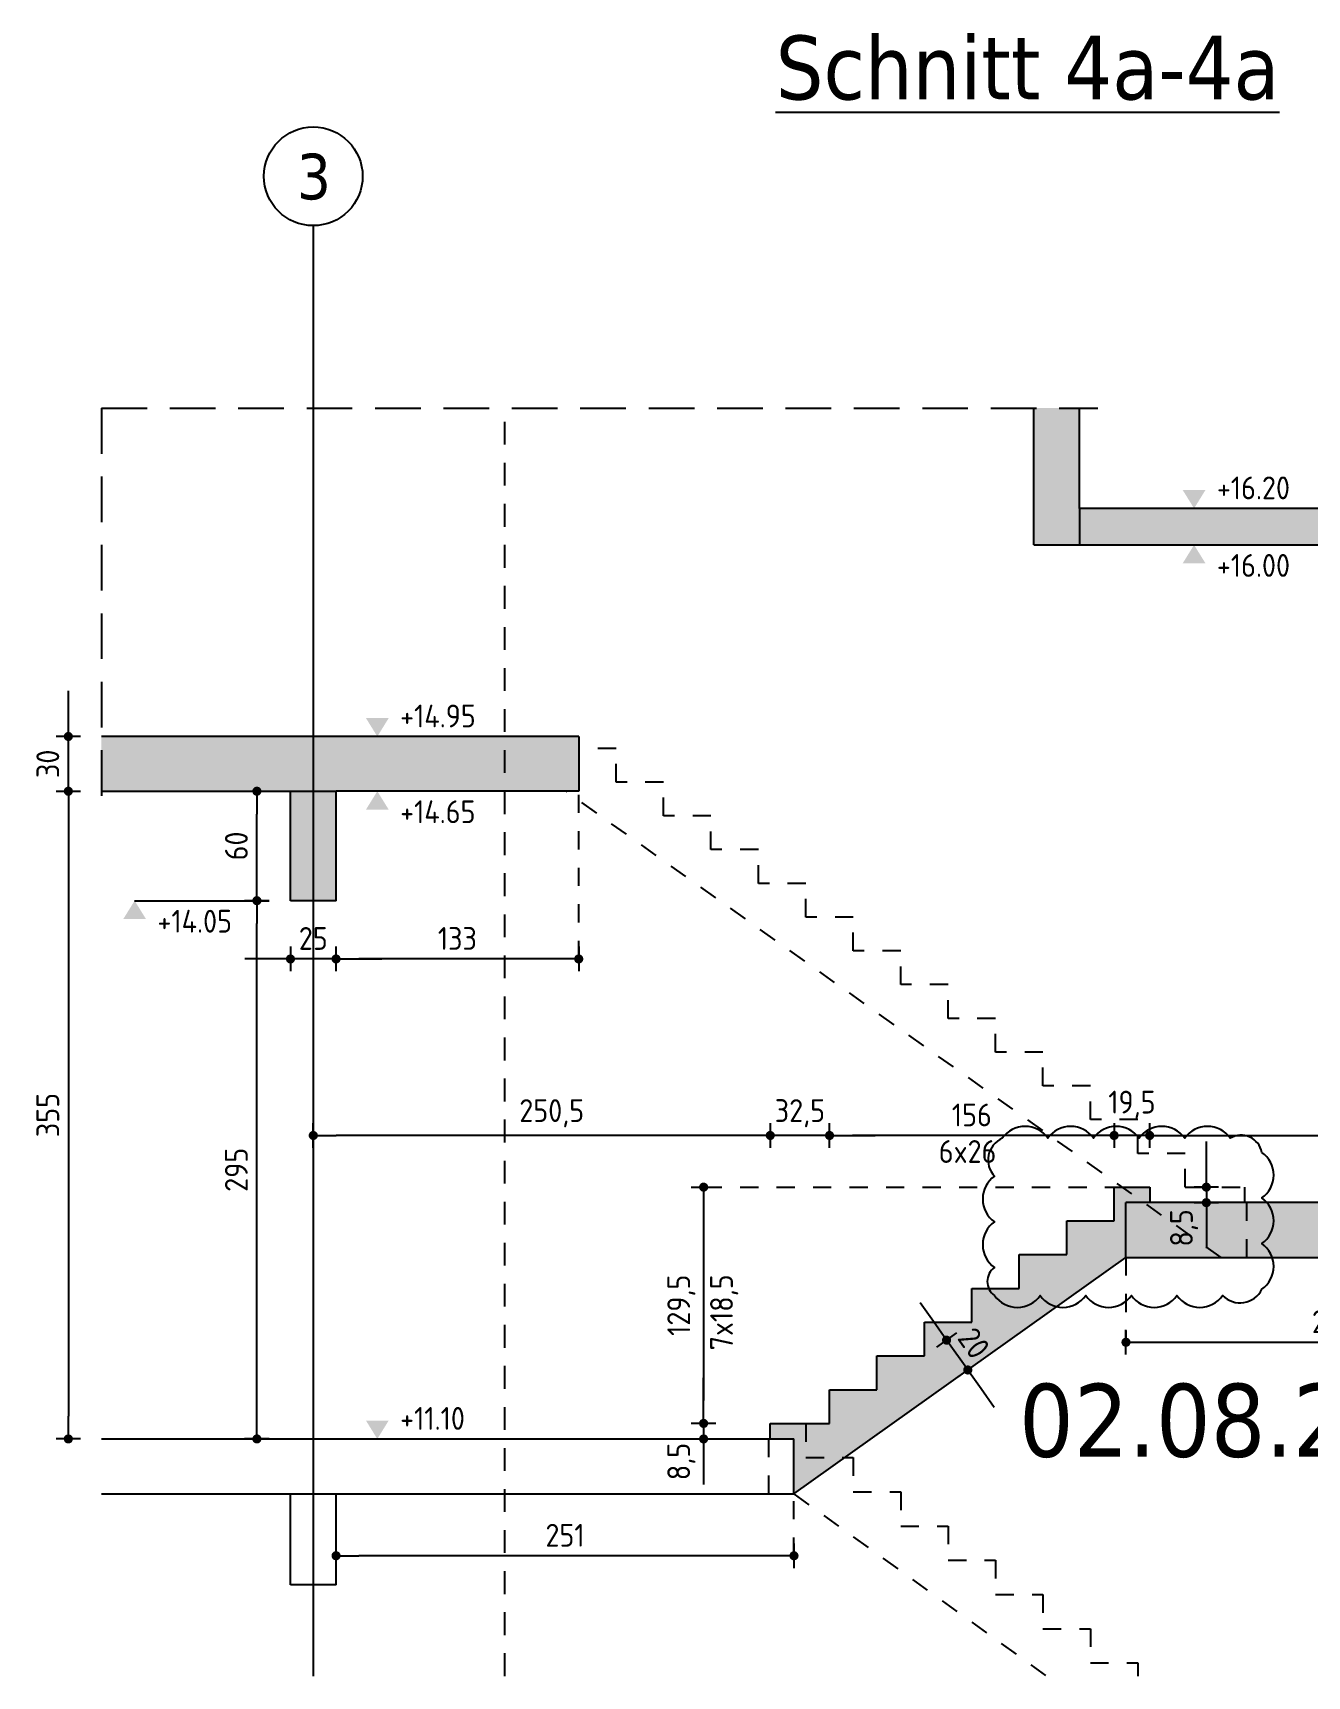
# Model space of a CAD drawing. Extents: x 21.6 to 105.5, y -19 to 78.7.
# Drawn here: x 21.64 to 28.62, y 7.06 to 16.07 of the extents above; entities that cross this region are included whole.
import ezdxf

# ---------------------------------------------------------------- set-up
doc = ezdxf.new("R2010")
doc.units = 0
doc.header["$LTSCALE"] = 0.5
for name, pattern in [('AUSGEZOGEN', [1000.01, 1000, 0.01]), ('DASHED', [0.75, 0.5, -0.25]), ('DOT', [0.175, 0.05, -0.125]), ('HIDDEN', [0.375, 0.25, -0.125]), ('HIDDEN2', [0.187, 0.125, -0.062]), ('PUNKT', [0.175, 0.05, -0.125])]:
    doc.linetypes.add(name, pattern=pattern)
for name, color, linetype in [('ACHSEN', 7, 'Continuous'), ('AFU', 7, 'Continuous'), ('BET-SCHN', 6, 'Continuous'), ('BETON', 7, 'Continuous'), ('DRUEBER', 7, 'Continuous'), ('grau_mittel', 7, 'Continuous'), ('HILFE', 7, 'Continuous'), ('koten', 7, 'Continuous'), ('MASSE', 7, 'Continuous'), ('SFP_Achsen', 7, 'Continuous'), ('TEXT', 7, 'Continuous'), ('VERDECKT', 7, 'Continuous')]:
    doc.layers.add(name, color=color, linetype=linetype)
doc.layers.add('NOPLOT', color=7, linetype='Continuous', plot=False)
doc.styles.add('helv', font='tahoma.ttf')
doc.styles.add('txt', font='isocp.shx')
doc.linetypes.add('AFU_50K', pattern='A,0.15,["/",Standard,S=0.2,R=0,X=-0.01,Y=-0.1],0.07,["/",Standard,S=0.2,R=0,X=-0.01,Y=-0.1],0.15', length=0.37)
doc.dimstyles.new('DOT_I', dxfattribs={"dimscale": 0.5, "dimtxt": 0.25, "dimasz": 0.25, "dimexe": 0.1, "dimexo": 0.3, "dimgap": 0.1, "dimtad": 1, "dimdec": 3, "dimzin": 3, "dimtxsty": 'txt', "dimblk": 'DOT', "dimblk1": 'DOT', "dimblk2": 'DOT', "dimsah": 1, "dimcen": 0.1, "dimse1": 1, "dimse2": 1, "dimazin": 0, "dimtfac": 1, "dimtdec": 4, "dimtix": 1, "dimtmove": 2, "dimatfit": 3, "dimfxl": 0, "dimtvp": 1, "dimtolj": 1, "dimtzin": 0, "dimarcsym": 0})

# ---------------------------------------------------------------- blocks, each defined once
blk = doc.blocks.new('OKRD_O')
at = {"color": 0, "linetype": 'ByBlock'}
blk.add_solid([(-0.125, 0.202), (0.125, 0.202), (0, 0)], dxfattribs=at)
at = {"color": 0, "linetype": 'ByBlock', "style": 'txt'}
blk.add_attdef('OKRD', (0.25, 0.1), '', height=0.25, dxfattribs=at)
blk = doc.blocks.new('OKRD_U')
at = {"color": 0, "linetype": 'ByBlock'}
blk.add_solid([(-0.125, -0.202), (0.125, -0.202), (0, 0)], dxfattribs=at)
at = {"color": 0, "linetype": 'ByBlock', "style": 'txt'}
blk.add_attdef('OKRD', (0.25, -0.35), '', height=0.25, dxfattribs=at)
blk = doc.blocks.new('DOT')
at = {"layer": 'MASSE', "color": 7, "linetype": 'Continuous'}
for p, q in [((0, 0), (-1, 0)), ((0, 0.54), (0, -0.54))]:
    blk.add_line(p, q, dxfattribs=at)
at = {"layer": 'MASSE', "color": 7, "linetype": 'Continuous', "const_width": 0.2}
blk.add_lwpolyline([(-0.1, 0, 1), (0.1, 0, 1)], format="xyb", close=True, dxfattribs=at)
blk = doc.blocks.new('*D95')
at = {"layer": 'DEFPOINTS', "color": 0, "linetype": 'AUSGEZOGEN', "transparency": 16777216}
for p in [(22.8657, 11.9121), (22.8657, 11.9121), (22.8657, 11.3121)]:
    blk.add_point(p, dxfattribs=at)
at = {"layer": 'MASSE', "color": 0, "linetype": 'AUSGEZOGEN', "lineweight": -2, "transparency": 16777216}
blk.add_line((22.8657, 11.4371), (22.8657, 11.7871), dxfattribs=at)
at = {"layer": 'MASSE', "color": 0, "linetype": 'AUSGEZOGEN', "lineweight": -2, "transparency": 16777216, "xscale": 0.125, "yscale": 0.125, "zscale": 0.125}
for p, rotation in [((22.8657, 11.9121), 90), ((22.8657, 11.3121), 270)]:
    blk.add_blockref('DOT', p, dxfattribs=dict(at, rotation=rotation))
at = {"layer": 'MASSE', "color": 0, "linetype": 'AUSGEZOGEN', "transparency": 16777216, "insert": (22.7532, 11.6121), "char_height": 0.125, "attachment_point": 5, "rotation": 90, "style": 'txt'}
blk.add_mtext('\\A1;60', dxfattribs=at)
blk = doc.blocks.new('*D96')
at = {"layer": 'DEFPOINTS', "color": 0, "linetype": 'AUSGEZOGEN', "transparency": 16777216}
for p in [(21.8322, 12.2121), (21.8322, 12.2121), (21.8322, 11.9121)]:
    blk.add_point(p, dxfattribs=at)
at = {"layer": 'MASSE', "color": 0, "linetype": 'AUSGEZOGEN', "lineweight": -2, "transparency": 16777216}
for p, q in [((21.8322, 12.3371), (21.8322, 12.4621)), ((21.8322, 11.9121), (21.8322, 12.2121)), ((21.8322, 11.7871), (21.8322, 11.6621))]:
    blk.add_line(p, q, dxfattribs=at)
at = {"layer": 'MASSE', "color": 0, "linetype": 'AUSGEZOGEN', "lineweight": -2, "transparency": 16777216, "xscale": 0.125, "yscale": 0.125, "zscale": 0.125}
for p, rotation in [((21.8322, 12.2121), 270), ((21.8322, 11.9121), 90)]:
    blk.add_blockref('DOT', p, dxfattribs=dict(at, rotation=rotation))
at = {"layer": 'MASSE', "color": 0, "linetype": 'AUSGEZOGEN', "transparency": 16777216, "insert": (21.7197, 12.0621), "char_height": 0.125, "attachment_point": 5, "rotation": 90, "style": 'txt'}
blk.add_mtext('\\A1;30', dxfattribs=at)
blk = doc.blocks.new('*D97')
at = {"layer": 'DEFPOINTS', "color": 0, "linetype": 'AUSGEZOGEN', "transparency": 16777216}
for p in [(21.8322, 11.9121), (21.8322, 8.3621), (21.8322, 8.3621)]:
    blk.add_point(p, dxfattribs=at)
at = {"layer": 'MASSE', "color": 0, "linetype": 'AUSGEZOGEN', "lineweight": -2, "transparency": 16777216}
blk.add_line((21.8322, 11.7871), (21.8322, 8.4871), dxfattribs=at)
at = {"layer": 'MASSE', "color": 0, "linetype": 'AUSGEZOGEN', "lineweight": -2, "transparency": 16777216, "xscale": 0.125, "yscale": 0.125, "zscale": 0.125}
for p, rotation in [((21.8322, 11.9121), 90), ((21.8322, 8.3621), 270)]:
    blk.add_blockref('DOT', p, dxfattribs=dict(at, rotation=rotation))
at = {"layer": 'MASSE', "color": 0, "linetype": 'AUSGEZOGEN', "transparency": 16777216, "insert": (21.7197, 10.1371), "char_height": 0.125, "attachment_point": 5, "rotation": 90, "style": 'txt'}
blk.add_mtext('\\A1;355', dxfattribs=at)
blk = doc.blocks.new('*D98')
at = {"layer": 'DEFPOINTS', "color": 0, "linetype": 'AUSGEZOGEN', "transparency": 16777216}
for p in [(23.0498, 10.9928), (23.0498, 10.9928), (23.2998, 10.9928)]:
    blk.add_point(p, dxfattribs=at)
at = {"layer": 'MASSE', "color": 0, "linetype": 'AUSGEZOGEN', "lineweight": -2, "transparency": 16777216}
for p, q in [((22.9248, 10.9928), (22.7998, 10.9928)), ((23.2998, 10.9928), (23.0498, 10.9928)), ((23.4248, 10.9928), (23.5498, 10.9928))]:
    blk.add_line(p, q, dxfattribs=at)
at = {"layer": 'MASSE', "color": 0, "linetype": 'AUSGEZOGEN', "lineweight": -2, "transparency": 16777216, "xscale": 0.125, "yscale": 0.125, "zscale": 0.125}
blk.add_blockref('DOT', (23.0498, 10.9928), dxfattribs=at)
at = {"layer": 'MASSE', "color": 0, "linetype": 'AUSGEZOGEN', "lineweight": -2, "transparency": 16777216, "xscale": 0.125, "yscale": 0.125, "zscale": 0.125, "rotation": 180}
blk.add_blockref('DOT', (23.2998, 10.9928), dxfattribs=at)
at = {"layer": 'MASSE', "color": 0, "linetype": 'AUSGEZOGEN', "transparency": 16777216, "insert": (23.1748, 11.1053), "char_height": 0.125, "attachment_point": 5, "style": 'txt'}
blk.add_mtext('\\A1;25', dxfattribs=at)
blk = doc.blocks.new('*D99')
at = {"layer": 'DEFPOINTS', "color": 0, "linetype": 'AUSGEZOGEN', "transparency": 16777216}
for p in [(22.8657, 11.3121), (22.8657, 11.3121), (22.8657, 8.3621)]:
    blk.add_point(p, dxfattribs=at)
at = {"layer": 'MASSE', "color": 0, "linetype": 'AUSGEZOGEN', "lineweight": -2, "transparency": 16777216}
blk.add_line((22.8657, 8.4871), (22.8657, 11.1871), dxfattribs=at)
at = {"layer": 'MASSE', "color": 0, "linetype": 'AUSGEZOGEN', "lineweight": -2, "transparency": 16777216, "xscale": 0.125, "yscale": 0.125, "zscale": 0.125}
for p, rotation in [((22.8657, 11.3121), 90), ((22.8657, 8.3621), 270)]:
    blk.add_blockref('DOT', p, dxfattribs=dict(at, rotation=rotation))
at = {"layer": 'MASSE', "color": 0, "linetype": 'AUSGEZOGEN', "transparency": 16777216, "insert": (22.7532, 9.8371), "char_height": 0.125, "attachment_point": 5, "rotation": 90, "style": 'txt'}
blk.add_mtext('\\A1;295', dxfattribs=at)
blk = doc.blocks.new('*D100')
at = {"layer": 'DEFPOINTS', "color": 0, "linetype": 'AUSGEZOGEN', "transparency": 16777216}
for p in [(23.2998, 7.7218), (23.2998, 7.7218), (25.8098, 7.7218)]:
    blk.add_point(p, dxfattribs=at)
at = {"layer": 'MASSE', "color": 0, "linetype": 'AUSGEZOGEN', "lineweight": -2, "transparency": 16777216}
blk.add_line((25.6848, 7.7218), (23.4248, 7.7218), dxfattribs=at)
at = {"layer": 'MASSE', "color": 0, "linetype": 'AUSGEZOGEN', "lineweight": -2, "transparency": 16777216, "xscale": 0.125, "yscale": 0.125, "zscale": 0.125, "rotation": 180}
blk.add_blockref('DOT', (23.2998, 7.7218), dxfattribs=at)
at = {"layer": 'MASSE', "color": 0, "linetype": 'AUSGEZOGEN', "lineweight": -2, "transparency": 16777216, "xscale": 0.125, "yscale": 0.125, "zscale": 0.125}
blk.add_blockref('DOT', (25.8098, 7.7218), dxfattribs=at)
at = {"layer": 'MASSE', "color": 0, "linetype": 'AUSGEZOGEN', "transparency": 16777216, "insert": (24.5548, 7.8343), "char_height": 0.125, "attachment_point": 5, "style": 'txt'}
blk.add_mtext('\\A1;251', dxfattribs=at)
blk = doc.blocks.new('*D101')
at = {"layer": 'DEFPOINTS', "color": 0, "linetype": 'AUSGEZOGEN', "transparency": 16777216}
for p in [(25.3145, 8.4471), (25.3145, 8.3621), (25.3145, 8.3621)]:
    blk.add_point(p, dxfattribs=at)
at = {"layer": 'MASSE', "color": 0, "linetype": 'AUSGEZOGEN', "lineweight": -2, "transparency": 16777216}
for p, q in [((25.3145, 8.5721), (25.3145, 8.6971)), ((25.3145, 8.4471), (25.3145, 8.3621)), ((25.3145, 8.2371), (25.3145, 8.1121))]:
    blk.add_line(p, q, dxfattribs=at)
at = {"layer": 'MASSE', "color": 0, "linetype": 'AUSGEZOGEN', "lineweight": -2, "transparency": 16777216, "xscale": 0.125, "yscale": 0.125, "zscale": 0.125}
for p, rotation in [((25.3145, 8.4471), 270), ((25.3145, 8.3621), 90)]:
    blk.add_blockref('DOT', p, dxfattribs=dict(at, rotation=rotation))
at = {"layer": 'MASSE', "color": 0, "linetype": 'AUSGEZOGEN', "transparency": 16777216, "insert": (25.1926, 8.2383), "char_height": 0.125, "attachment_point": 5, "rotation": 90, "style": 'txt'}
blk.add_mtext('\\A1;8,5', dxfattribs=at)
blk = doc.blocks.new('*D102')
at = {"layer": 'DEFPOINTS', "color": 0, "linetype": 'AUSGEZOGEN', "transparency": 16777216}
for p in [(25.3145, 9.7421), (25.3145, 8.4471), (25.3145, 8.4471)]:
    blk.add_point(p, dxfattribs=at)
at = {"layer": 'MASSE', "color": 0, "linetype": 'AUSGEZOGEN', "lineweight": -2, "transparency": 16777216}
blk.add_line((25.3145, 9.6171), (25.3145, 8.5721), dxfattribs=at)
at = {"layer": 'MASSE', "color": 0, "linetype": 'AUSGEZOGEN', "lineweight": -2, "transparency": 16777216, "xscale": 0.125, "yscale": 0.125, "zscale": 0.125}
for p, rotation in [((25.3145, 9.7421), 90), ((25.3145, 8.4471), 270)]:
    blk.add_blockref('DOT', p, dxfattribs=dict(at, rotation=rotation))
at = {"layer": 'MASSE', "color": 0, "linetype": 'AUSGEZOGEN', "transparency": 16777216, "insert": (25.1926, 9.0946), "char_height": 0.125, "attachment_point": 5, "rotation": 90, "style": 'txt'}
blk.add_mtext('\\A1;129,5', dxfattribs=at)
blk = doc.blocks.new('*D103')
at = {"layer": 'DEFPOINTS', "color": 0, "linetype": 'AUSGEZOGEN', "transparency": 16777216}
for p in [(26.6464, 8.9036), (26.6464, 8.9036), (26.7627, 8.7401)]:
    blk.add_point(p, dxfattribs=at)
at = {"layer": 'MASSE', "color": 0, "linetype": 'AUSGEZOGEN', "lineweight": -2, "transparency": 16777216}
for p, q in [((26.5739, 9.0054), (26.5014, 9.1073)), ((26.7627, 8.7401), (26.6464, 8.9036)), ((26.8352, 8.6382), (26.9076, 8.5364))]:
    blk.add_line(p, q, dxfattribs=at)
at = {"layer": 'MASSE', "color": 0, "linetype": 'AUSGEZOGEN', "lineweight": -2, "transparency": 16777216, "xscale": 0.125, "yscale": 0.125, "zscale": 0.125}
for p, rotation in [((26.6464, 8.9036), 305.4333140102852), ((26.7627, 8.7401), 125.4333140102852)]:
    blk.add_blockref('DOT', p, dxfattribs=dict(at, rotation=rotation))
at = {"layer": 'MASSE', "color": 0, "linetype": 'AUSGEZOGEN', "transparency": 16777216, "insert": (26.7962, 8.8871), "char_height": 0.125, "attachment_point": 5, "rotation": 305.43331, "style": 'txt'}
blk.add_mtext('\\A1;20', dxfattribs=at)
blk = doc.blocks.new('*D104')
at = {"layer": 'DEFPOINTS', "color": 0, "linetype": 'AUSGEZOGEN', "transparency": 16777216}
for p in [(28.0703, 9.7421), (28.0703, 9.6571), (28.0703, 9.6571)]:
    blk.add_point(p, dxfattribs=at)
at = {"layer": 'MASSE', "color": 0, "linetype": 'AUSGEZOGEN', "lineweight": -2, "transparency": 16777216}
for p, q in [((28.0703, 9.8671), (28.0703, 9.9921)), ((28.0703, 9.7421), (28.0703, 9.6571)), ((28.0703, 9.5321), (28.0703, 9.4071))]:
    blk.add_line(p, q, dxfattribs=at)
at = {"layer": 'MASSE', "color": 0, "linetype": 'AUSGEZOGEN', "lineweight": -2, "transparency": 16777216, "xscale": 0.125, "yscale": 0.125, "zscale": 0.125}
for p, rotation in [((28.0703, 9.7421), 270), ((28.0703, 9.6571), 90)]:
    blk.add_blockref('DOT', p, dxfattribs=dict(at, rotation=rotation))
at = {"layer": 'MASSE', "color": 0, "linetype": 'AUSGEZOGEN', "transparency": 16777216, "insert": (27.9484, 9.5186), "char_height": 0.125, "attachment_point": 5, "rotation": 90, "style": 'txt'}
blk.add_mtext('\\A1;8,5', dxfattribs=at)
blk = doc.blocks.new('*D81')
at = {"layer": 'DEFPOINTS', "color": 0, "linetype": 'AUSGEZOGEN', "transparency": 16777216}
for p in [(27.6298, 8.8918), (29.8998, 8.8918), (29.8998, 8.8918)]:
    blk.add_point(p, dxfattribs=at)
at = {"layer": 'MASSE', "color": 0, "linetype": 'AUSGEZOGEN', "lineweight": -2, "transparency": 16777216}
blk.add_line((27.7548, 8.8918), (29.7748, 8.8918), dxfattribs=at)
at = {"layer": 'MASSE', "color": 0, "linetype": 'AUSGEZOGEN', "lineweight": -2, "transparency": 16777216, "xscale": 0.125, "yscale": 0.125, "zscale": 0.125, "rotation": 180}
blk.add_blockref('DOT', (27.6298, 8.8918), dxfattribs=at)
at = {"layer": 'MASSE', "color": 0, "linetype": 'AUSGEZOGEN', "lineweight": -2, "transparency": 16777216, "xscale": 0.125, "yscale": 0.125, "zscale": 0.125}
blk.add_blockref('DOT', (29.8998, 8.8918), dxfattribs=at)
at = {"layer": 'MASSE', "color": 0, "linetype": 'AUSGEZOGEN', "transparency": 16777216, "insert": (28.7648, 9.0044), "char_height": 0.125, "attachment_point": 5, "style": 'txt'}
blk.add_mtext('\\A1;227', dxfattribs=at)
blk = doc.blocks.new('*D87')
at = {"layer": 'DEFPOINTS', "color": 0, "linetype": 'AUSGEZOGEN', "transparency": 16777216}
for p in [(26.0048, 10.0253), (26.0048, 10.0253), (27.5648, 10.0253)]:
    blk.add_point(p, dxfattribs=at)
at = {"layer": 'MASSE', "color": 0, "linetype": 'AUSGEZOGEN', "lineweight": -2, "transparency": 16777216}
blk.add_line((27.4398, 10.0253), (26.1298, 10.0253), dxfattribs=at)
at = {"layer": 'MASSE', "color": 0, "linetype": 'AUSGEZOGEN', "lineweight": -2, "transparency": 16777216, "xscale": 0.125, "yscale": 0.125, "zscale": 0.125, "rotation": 180}
blk.add_blockref('DOT', (26.0048, 10.0253), dxfattribs=at)
at = {"layer": 'MASSE', "color": 0, "linetype": 'AUSGEZOGEN', "lineweight": -2, "transparency": 16777216, "xscale": 0.125, "yscale": 0.125, "zscale": 0.125}
blk.add_blockref('DOT', (27.5648, 10.0253), dxfattribs=at)
at = {"layer": 'MASSE', "color": 0, "linetype": 'AUSGEZOGEN', "transparency": 16777216, "insert": (26.7848, 10.1378), "char_height": 0.125, "attachment_point": 5, "style": 'txt'}
blk.add_mtext('\\A1;156', dxfattribs=at)
blk = doc.blocks.new('*D88')
at = {"layer": 'DEFPOINTS', "color": 0, "linetype": 'AUSGEZOGEN', "transparency": 16777216}
for p in [(25.6798, 10.0253), (25.6798, 10.0253), (26.0048, 10.0253)]:
    blk.add_point(p, dxfattribs=at)
at = {"layer": 'MASSE', "color": 0, "linetype": 'AUSGEZOGEN', "lineweight": -2, "transparency": 16777216}
for p, q in [((25.5548, 10.0253), (25.4298, 10.0253)), ((26.0048, 10.0253), (25.6798, 10.0253)), ((26.1298, 10.0253), (26.2548, 10.0253))]:
    blk.add_line(p, q, dxfattribs=at)
at = {"layer": 'MASSE', "color": 0, "linetype": 'AUSGEZOGEN', "lineweight": -2, "transparency": 16777216, "xscale": 0.125, "yscale": 0.125, "zscale": 0.125}
blk.add_blockref('DOT', (25.6798, 10.0253), dxfattribs=at)
at = {"layer": 'MASSE', "color": 0, "linetype": 'AUSGEZOGEN', "lineweight": -2, "transparency": 16777216, "xscale": 0.125, "yscale": 0.125, "zscale": 0.125, "rotation": 180}
blk.add_blockref('DOT', (26.0048, 10.0253), dxfattribs=at)
at = {"layer": 'MASSE', "color": 0, "linetype": 'AUSGEZOGEN', "transparency": 16777216, "insert": (25.8423, 10.1472), "char_height": 0.125, "attachment_point": 5, "style": 'txt'}
blk.add_mtext('\\A1;32,5', dxfattribs=at)
blk = doc.blocks.new('*D89')
at = {"layer": 'DEFPOINTS', "color": 0, "linetype": 'AUSGEZOGEN', "transparency": 16777216}
for p in [(23.1748, 10.0253), (23.1748, 10.0253), (25.6798, 10.0253)]:
    blk.add_point(p, dxfattribs=at)
at = {"layer": 'MASSE', "color": 0, "linetype": 'AUSGEZOGEN', "lineweight": -2, "transparency": 16777216}
blk.add_line((25.5548, 10.0253), (23.2998, 10.0253), dxfattribs=at)
at = {"layer": 'MASSE', "color": 0, "linetype": 'AUSGEZOGEN', "lineweight": -2, "transparency": 16777216, "xscale": 0.125, "yscale": 0.125, "zscale": 0.125, "rotation": 180}
blk.add_blockref('DOT', (23.1748, 10.0253), dxfattribs=at)
at = {"layer": 'MASSE', "color": 0, "linetype": 'AUSGEZOGEN', "lineweight": -2, "transparency": 16777216, "xscale": 0.125, "yscale": 0.125, "zscale": 0.125}
blk.add_blockref('DOT', (25.6798, 10.0253), dxfattribs=at)
at = {"layer": 'MASSE', "color": 0, "linetype": 'AUSGEZOGEN', "transparency": 16777216, "insert": (24.4819, 10.1472), "char_height": 0.125, "attachment_point": 5, "style": 'txt'}
blk.add_mtext('\\A1;250,5', dxfattribs=at)
blk = doc.blocks.new('*D90')
at = {"layer": 'DEFPOINTS', "color": 0, "linetype": 'AUSGEZOGEN', "transparency": 16777216}
for p in [(23.2998, 10.9928), (23.2998, 10.9928), (24.6298, 10.9928)]:
    blk.add_point(p, dxfattribs=at)
at = {"layer": 'MASSE', "color": 0, "linetype": 'AUSGEZOGEN', "lineweight": -2, "transparency": 16777216}
blk.add_line((24.5048, 10.9928), (23.4248, 10.9928), dxfattribs=at)
at = {"layer": 'MASSE', "color": 0, "linetype": 'AUSGEZOGEN', "lineweight": -2, "transparency": 16777216, "xscale": 0.125, "yscale": 0.125, "zscale": 0.125, "rotation": 180}
blk.add_blockref('DOT', (23.2998, 10.9928), dxfattribs=at)
at = {"layer": 'MASSE', "color": 0, "linetype": 'AUSGEZOGEN', "lineweight": -2, "transparency": 16777216, "xscale": 0.125, "yscale": 0.125, "zscale": 0.125}
blk.add_blockref('DOT', (24.6298, 10.9928), dxfattribs=at)
at = {"layer": 'MASSE', "color": 0, "linetype": 'AUSGEZOGEN', "transparency": 16777216, "insert": (23.9648, 11.1053), "char_height": 0.125, "attachment_point": 5, "style": 'txt'}
blk.add_mtext('\\A1;133', dxfattribs=at)
blk = doc.blocks.new('*D108')
at = {"layer": 'DEFPOINTS', "color": 0, "linetype": 'AUSGEZOGEN', "transparency": 16777216}
for p in [(27.5648, 10.0253), (27.5648, 10.0253), (27.7598, 10.0253)]:
    blk.add_point(p, dxfattribs=at)
at = {"layer": 'MASSE', "color": 0, "linetype": 'AUSGEZOGEN', "lineweight": -2, "transparency": 16777216}
for p, q in [((27.4398, 10.0253), (27.3148, 10.0253)), ((27.7598, 10.0253), (27.5648, 10.0253)), ((27.8848, 10.0253), (28.0098, 10.0253))]:
    blk.add_line(p, q, dxfattribs=at)
at = {"layer": 'MASSE', "color": 0, "linetype": 'AUSGEZOGEN', "lineweight": -2, "transparency": 16777216, "xscale": 0.125, "yscale": 0.125, "zscale": 0.125}
blk.add_blockref('DOT', (27.5648, 10.0253), dxfattribs=at)
at = {"layer": 'MASSE', "color": 0, "linetype": 'AUSGEZOGEN', "lineweight": -2, "transparency": 16777216, "xscale": 0.125, "yscale": 0.125, "zscale": 0.125, "rotation": 180}
blk.add_blockref('DOT', (27.7598, 10.0253), dxfattribs=at)
at = {"layer": 'MASSE', "color": 0, "linetype": 'AUSGEZOGEN', "transparency": 16777216, "insert": (27.6623, 10.1937), "char_height": 0.125, "attachment_point": 5, "style": 'txt'}
blk.add_mtext('\\A1;19,5', dxfattribs=at)
blk = doc.blocks.new('*D109')
at = {"layer": 'DEFPOINTS', "color": 0, "linetype": 'AUSGEZOGEN', "transparency": 16777216}
for p in [(27.7598, 10.0253), (29.9998, 10.0253), (29.9998, 10.0253)]:
    blk.add_point(p, dxfattribs=at)
at = {"layer": 'MASSE', "color": 0, "linetype": 'AUSGEZOGEN', "lineweight": -2, "transparency": 16777216}
blk.add_line((27.8848, 10.0253), (29.8748, 10.0253), dxfattribs=at)
at = {"layer": 'MASSE', "color": 0, "linetype": 'AUSGEZOGEN', "lineweight": -2, "transparency": 16777216, "xscale": 0.125, "yscale": 0.125, "zscale": 0.125, "rotation": 180}
blk.add_blockref('DOT', (27.7598, 10.0253), dxfattribs=at)
at = {"layer": 'MASSE', "color": 0, "linetype": 'AUSGEZOGEN', "lineweight": -2, "transparency": 16777216, "xscale": 0.125, "yscale": 0.125, "zscale": 0.125}
blk.add_blockref('DOT', (29.9998, 10.0253), dxfattribs=at)
at = {"layer": 'MASSE', "color": 0, "linetype": 'AUSGEZOGEN', "transparency": 16777216, "insert": (28.8798, 10.1379), "char_height": 0.125, "attachment_point": 5, "style": 'txt'}
blk.add_mtext('\\A1;224', dxfattribs=at)

msp = doc.modelspace()

# ---------------------------------------------------------------- hatches: boundary and pattern name
at = {"layer": 'grau_mittel', "transparency": 33554687}
h = msp.add_hatch(color=61, dxfattribs=at)
h.paths.add_polyline_path([(27.1248, 13.2621), (27.3748, 13.2621), (27.3748, 14.0121), (27.1248, 14.0121)])
h.paths.add_polyline_path([(30.9998, 8.3621), (31.2998, 8.3621), (31.2998, 11.9121), (30.9998, 11.9121)])
h.paths.add_polyline_path([(29.8998, 9.3571), (29.8998, 9.4571), (29.9998, 9.4571), (29.9998, 9.6571), (28.2798, 9.6571), (27.6298, 9.6571), (27.6298, 9.3571)])
h.paths.add_polyline_path([(23.2998, 11.9121), (24.6298, 11.9121), (24.6298, 12.2121), (22.0137, 12.2121), (22.0137, 11.9121), (23.0498, 11.9121)])
h.paths.add_polyline_path([(23.0498, 11.3121), (23.2998, 11.3121), (23.2998, 11.9121), (23.0498, 11.9121)])
h.paths.add_polyline_path([(27.7598, 9.6571), (27.7598, 9.7421), (27.5648, 9.7421), (27.5648, 9.5571), (27.3048, 9.5571), (27.3048, 9.3721), (27.0448, 9.3721), (27.0448, 9.1871), (26.7848, 9.1871), (26.7848, 9.0021), (26.5248, 9.0021), (26.5248, 8.8171), (26.2648, 8.8171), (26.2648, 8.6321), (26.0048, 8.6321), (26.0048, 8.4471), (25.8748, 8.4471), (25.6798, 8.4471), (25.6798, 8.3621), (25.8098, 8.3621), (25.8098, 8.0621), (27.6298, 9.3571), (27.6298, 9.6571)])
at = {"layer": 'grau_mittel'}
h = msp.add_hatch(color=61, dxfattribs=at)
h.paths.add_polyline_path([(30.9998, 12.2121), (29.7448, 12.2121), (29.7448, 13.4621), (27.3748, 13.4621), (27.3748, 13.2621), (29.5448, 13.2621), (29.5448, 11.9121), (30.9998, 11.9121), (31.2998, 11.9121), (31.2998, 12.2121)])
h.paths.add_polyline_path([(31.2998, 12.9621), (30.9998, 12.9621), (30.9998, 12.2121), (31.2998, 12.2121)], flags=17)

# ---------------------------------------------------------------- linework, layer by layer
at = {"layer": 'ACHSEN', "color": 140, "linetype": 'AUSGEZOGEN'}
msp.add_line((23.1748, 15.0121), (23.1748, 7.0621), dxfattribs=at)
at = {"layer": 'AFU', "color": 8, "linetype": 'AFU_50K'}
for p, q in [((27.3748, 13.4621), (27.3748, 13.2621)), ((23.0498, 11.9121), (23.2998, 11.9121)), ((27.6298, 9.3571), (27.6298, 9.6571)), ((27.7598, 9.6571), (27.6298, 9.6571)), ((25.6798, 8.3621), (25.8098, 8.3621)), ((25.8098, 8.0621), (25.8098, 8.3621)), ((23.0498, 8.0621), (23.2998, 8.0621))]:
    msp.add_line(p, q, dxfattribs=at)
at = {"layer": 'BET-SCHN'}
for p, q in [((22.0137, 8.3621), (25.6798, 8.3621)), ((22.0137, 8.0621), (23.0498, 8.0621)), ((23.2998, 8.0621), (25.8098, 8.0621))]:
    msp.add_line(p, q, dxfattribs=at)
at = {"layer": 'BETON', "color": 6, "linetype": 'AUSGEZOGEN'}
for p, q in [((27.1248, 13.2621), (27.1248, 14.0121)), ((27.3748, 13.4621), (27.3748, 14.0121)), ((29.7448, 13.4621), (27.3748, 13.4621)), ((27.1248, 13.2621), (29.5448, 13.2621)), ((24.6298, 12.2121), (22.0137, 12.2121)), ((24.6298, 12.2121), (24.6298, 11.9121)), ((22.0137, 11.9121), (23.0498, 11.9121)), ((23.0498, 11.3121), (23.0498, 11.9121)), ((23.2998, 11.3121), (23.2998, 11.9121)), ((24.6298, 11.9121), (23.2998, 11.9121)), ((23.2998, 11.3121), (23.0498, 11.3121)), ((27.5648, 9.5571), (27.5648, 9.7421)), ((27.5648, 9.7421), (27.7598, 9.7421)), ((27.7598, 9.7421), (27.7598, 9.6571)), ((29.9998, 9.6571), (27.7598, 9.6571)), ((27.3048, 9.3721), (27.3048, 9.5571)), ((27.3048, 9.5571), (27.5648, 9.5571)), ((27.0448, 9.1871), (27.0448, 9.3721)), ((27.0448, 9.3721), (27.3048, 9.3721)), ((25.8098, 8.0621), (27.6298, 9.3571)), ((27.6298, 9.3571), (29.8998, 9.3571)), ((26.7848, 9.0021), (26.7848, 9.1871)), ((26.7848, 9.1871), (27.0448, 9.1871)), ((26.5248, 8.8171), (26.5248, 9.0021)), ((26.5248, 9.0021), (26.7848, 9.0021)), ((26.2648, 8.6321), (26.2648, 8.8171)), ((26.2648, 8.8171), (26.5248, 8.8171)), ((26.0048, 8.4471), (26.0048, 8.6321)), ((26.0048, 8.6321), (26.2648, 8.6321)), ((25.6798, 8.3621), (25.6798, 8.4471)), ((25.6798, 8.4471), (25.8748, 8.4471)), ((25.8748, 8.4471), (26.0048, 8.4471)), ((23.0498, 7.5621), (23.0498, 8.0621)), ((23.2998, 7.5621), (23.2998, 8.0621)), ((23.2998, 7.5621), (23.0498, 7.5621))]:
    msp.add_line(p, q, dxfattribs=at)
at = {"layer": 'DRUEBER', "color": 7, "linetype": 'PUNKT'}
for p, q in [((24.8348, 12.1471), (24.6298, 12.1471)), ((24.8348, 11.9621), (24.8348, 12.1471)), ((28.1509, 9.3571), (24.5601, 11.9121)), ((25.0948, 11.9621), (24.8348, 11.9621)), ((25.0948, 11.7771), (25.0948, 11.9621)), ((25.3548, 11.7771), (25.0948, 11.7771)), ((25.3548, 11.5921), (25.3548, 11.7771)), ((25.6148, 11.5921), (25.3548, 11.5921)), ((25.6148, 11.4071), (25.6148, 11.5921)), ((25.8748, 11.4071), (25.6148, 11.4071)), ((25.8748, 11.2221), (25.8748, 11.4071)), ((26.1348, 11.2221), (25.8748, 11.2221)), ((26.1348, 11.0371), (26.1348, 11.2221)), ((26.3948, 11.0371), (26.1348, 11.0371)), ((26.3948, 10.8521), (26.3948, 11.0371)), ((26.6548, 10.8521), (26.3948, 10.8521)), ((26.6548, 10.6671), (26.6548, 10.8521)), ((26.9148, 10.6671), (26.6548, 10.6671)), ((26.9148, 10.4821), (26.9148, 10.6671)), ((27.1748, 10.4821), (26.9148, 10.4821)), ((27.1748, 10.2971), (27.1748, 10.4821)), ((27.4348, 10.2971), (27.1748, 10.2971)), ((27.4348, 10.1121), (27.4348, 10.2971)), ((27.6948, 10.1121), (27.4348, 10.1121)), ((27.6948, 9.9271), (27.6948, 10.1121)), ((27.9548, 9.9271), (27.6948, 9.9271)), ((27.9548, 9.7421), (27.9548, 9.9271)), ((27.9548, 9.7421), (28.2798, 9.7421)), ((28.2798, 9.7421), (28.2798, 9.6571)), ((25.8748, 8.4471), (25.8748, 8.2596)), ((25.8748, 8.2596), (26.1348, 8.2596)), ((26.1348, 8.2596), (26.1348, 8.0721)), ((27.1913, 7.0658), (25.8098, 8.0621)), ((26.1348, 8.0721), (26.3948, 8.0721)), ((26.3948, 8.0721), (26.3948, 7.8846)), ((26.3948, 7.8846), (26.6548, 7.8846)), ((26.6548, 7.8846), (26.6548, 7.6971)), ((26.6548, 7.6971), (26.9148, 7.6971)), ((26.9148, 7.6971), (26.9148, 7.5096)), ((26.9148, 7.5096), (27.1748, 7.5096)), ((27.1748, 7.5096), (27.1748, 7.3221)), ((27.1748, 7.3221), (27.4348, 7.3221)), ((27.4348, 7.3221), (27.4348, 7.1346)), ((27.4348, 7.1346), (27.6948, 7.1346)), ((27.6948, 7.1346), (27.6948, 7.0621))]:
    msp.add_line(p, q, dxfattribs=at)
at = {"layer": 'HILFE', "color": 102, "linetype": 'DASHED'}
for q in [(27.4748, 14.0121), (22.0137, 11.8121)]:
    msp.add_line((22.0137, 14.0121), q, dxfattribs=at)
at = {"layer": 'HILFE', "color": 102, "linetype": 'DOT'}
for p, q in [((24.6298, 10.9928), (24.6298, 11.9121)), ((25.3145, 9.7421), (27.5648, 9.7421)), ((27.6298, 9.3571), (27.6298, 8.8918)), ((25.8098, 7.7218), (25.8098, 8.0621))]:
    msp.add_line(p, q, dxfattribs=at)
at = {"layer": 'HILFE', "color": 102, "linetype": 'AUSGEZOGEN'}
msp.add_line((22.1956, 11.3121), (22.8657, 11.3121), dxfattribs=at)
at = {"layer": 'NOPLOT', "color": 191, "linetype": 'Continuous'}
msp.add_lwpolyline([(26.9093, 9.1482, 0.520567), (27.1593, 9.1482, 0.520567), (27.4093, 9.1482, 0.520567), (27.6593, 9.1482, 0.520567), (27.9093, 9.1482, 0.520567), (28.1593, 9.1482, 0.520567), (28.3747, 9.1829, 0.520567), (28.3747, 9.4329, 0.520567), (28.3747, 9.6829, 0.520567), (28.3747, 9.9329, 0.520567), (28.2016, 10.0098, 0.520567), (27.9516, 10.0098, 0.520567), (27.7016, 10.0098, 0.520567), (27.4516, 10.0098, 0.520567), (27.2016, 10.0098, 0.520567), (26.9516, 10.0098, 0.520567), (26.9093, 9.802, 0.520567), (26.9093, 9.552, 0.520567), (26.9093, 9.302, 0.520567)], format="xyb", close=True, dxfattribs=at)
at = {"layer": 'SFP_Achsen', "color": 7, "linetype": 'AUSGEZOGEN'}
msp.add_circle((23.1748, 15.2825), 0.2705, dxfattribs=at)
at = {"layer": 'VERDECKT', "color": 7, "linetype": 'HIDDEN'}
msp.add_line((24.2248, 7.0621), (24.2248, 14.0121), dxfattribs=at)
at = {"layer": 'VERDECKT', "color": 7, "linetype": 'HIDDEN2'}
for p, q in [((28.2898, 9.6571), (28.2898, 9.3571)), ((25.6698, 8.3621), (25.6698, 8.0621))]:
    msp.add_line(p, q, dxfattribs=at)

# ---------------------------------------------------------------- block references
at = {"layer": 'koten', "color": 7, "linetype": 'AUSGEZOGEN'}
ref = msp.add_blockref('OKRD_O', (28.0031, 13.4621), dxfattribs=dict(at, xscale=0.5, yscale=0.5, zscale=0.5))
ref.add_attrib('OKRD', '+16.20', (28.1281, 13.5121), dxfattribs={"height": 0.125, "style": 'txt'})
ref = msp.add_blockref('OKRD_U', (28.0031, 13.2621), dxfattribs=dict(at, xscale=0.5, yscale=0.5, zscale=0.5))
ref.add_attrib('OKRD', '+16.00', (28.1281, 13.0871), dxfattribs={"height": 0.125, "style": 'txt'})
ref = msp.add_blockref('OKRD_O', (23.5259, 12.2121), dxfattribs=dict(at, xscale=0.5, yscale=0.5, zscale=0.5))
ref.add_attrib('OKRD', '+14.95', (23.6509, 12.2621), dxfattribs={"height": 0.125, "style": 'txt'})
ref = msp.add_blockref('OKRD_U', (23.5259, 11.9121), dxfattribs=dict(at, xscale=0.5, yscale=0.5, zscale=0.5))
ref.add_attrib('OKRD', '+14.65', (23.6509, 11.7371), dxfattribs={"height": 0.125, "style": 'txt'})
ref = msp.add_blockref('OKRD_U', (22.1956, 11.3121), dxfattribs=dict(at, xscale=0.5, yscale=0.5, zscale=0.5))
ref.add_attrib('OKRD', '+14.05', (22.3206, 11.1371), dxfattribs={"height": 0.125, "style": 'txt'})
ref = msp.add_blockref('OKRD_O', (23.5259, 8.3621), dxfattribs=dict(at, xscale=0.5, yscale=0.5, zscale=0.5))
ref.add_attrib('OKRD', '+11.10', (23.6509, 8.4121), dxfattribs={"height": 0.125, "style": 'txt'})

# ---------------------------------------------------------------- texts
at = {"layer": 'NOPLOT', "color": 191, "linetype": 'AUSGEZOGEN', "style": 'helv'}
msp.add_text('02.08.23', height=0.4, dxfattribs=at).set_placement((27.0435, 8.2644))
at = {"layer": 'SFP_Achsen', "color": 6, "linetype": 'AUSGEZOGEN', "style": 'helv'}
msp.add_text('3', height=0.25, dxfattribs=at).set_placement((23.0842, 15.1563))
at = {"layer": 'TEXT', "color": 5, "linetype": 'AUSGEZOGEN', "style": 'helv'}
msp.add_text('%%USchnitt 4a-4a', height=0.35, dxfattribs=at).set_placement((25.7094, 15.7038))
at = {"layer": 'TEXT', "color": 7, "linetype": 'AUSGEZOGEN', "style": 'txt'}
msp.add_text('6x26', height=0.125, dxfattribs=at).set_placement((26.6038, 9.875))
msp.add_text('7x18,5', height=0.125, rotation=90, dxfattribs=at).set_placement((25.4752, 8.8478))

# ---------------------------------------------------------------- dimensions: what is measured, and where the dimension line sits
at = {"layer": 'MASSE', "color": 7, "linetype": 'AUSGEZOGEN'}
for base, p1, p2, override, picture, middle in [((21.8322, 12.2121), (21.8322, 11.9121), (21.8322, 12.2121), {"dimdec": 0, "dimlfac": 100}, '*D96', (21.7197, 12.0621)), ((21.8322, 8.3621), (21.8322, 11.9121), (21.8322, 8.3621), {"dimdec": 0, "dimlfac": 100}, '*D97', (21.7197, 10.1371)), ((22.8657, 11.9121), (22.8657, 11.3121), (22.8657, 11.9121), {"dimdec": 0, "dimlfac": 100}, '*D95', (22.7532, 11.6121)), ((22.8657, 11.3121), (22.8657, 8.3621), (22.8657, 11.3121), {"dimdec": 0, "dimlfac": 100}, '*D99', (22.7532, 9.8371)), ((25.3145, 8.4471), (25.3145, 9.7421), (25.3145, 8.4471), {"dimdec": 1, "dimlfac": 100}, '*D102', (25.1926, 9.0946))]:
    dim = msp.add_linear_dim(base=base, p1=p1, p2=p2, angle=90, dimstyle='DOT_I', override=override, dxfattribs=at)
    dim.commit()
    dim.dimension.update_dxf_attribs({"geometry": picture, "text_midpoint": middle})
for base, p1, p2, override, picture, middle in [((23.0498, 10.9928), (23.2998, 10.9928), (23.0498, 10.9928), {"dimdec": 0, "dimlfac": 100}, '*D98', (23.1748, 11.1053)), ((23.2998, 10.9928), (24.6298, 10.9928), (23.2998, 10.9928), {"dimdec": 0, "dimlfac": 100}, '*D90', (23.9648, 11.1053)), ((25.6798, 10.0253), (26.0048, 10.0253), (25.6798, 10.0253), {"dimdec": 1, "dimlfac": 100}, '*D88', (25.8423, 10.1472)), ((26.0048, 10.0253), (27.5648, 10.0253), (26.0048, 10.0253), {"dimdec": 0, "dimlfac": 100}, '*D87', (26.7848, 10.1378)), ((29.9998, 10.0253), (27.7598, 10.0253), (29.9998, 10.0253), {"dimdec": 0, "dimlfac": 100}, '*D109', (28.8798, 10.1379)), ((29.8998, 8.8918), (27.6298, 8.8918), (29.8998, 8.8918), {"dimdec": 0, "dimlfac": 100}, '*D81', (28.7648, 9.0044)), ((23.2998, 7.7218), (25.8098, 7.7218), (23.2998, 7.7218), {"dimdec": 0, "dimlfac": 100}, '*D100', (24.5548, 7.8343))]:
    dim = msp.add_linear_dim(base=base, p1=p1, p2=p2, dimstyle='DOT_I', override=override, dxfattribs=at)
    dim.commit()
    dim.dimension.update_dxf_attribs({"geometry": picture, "text_midpoint": middle})
for base, p1, p2, picture, middle in [((27.5648, 10.0253), (27.7598, 10.0253), (27.5648, 10.0253), '*D108', (27.6623, 10.1937)), ((23.1748, 10.0253), (25.6798, 10.0253), (23.1748, 10.0253), '*D89', (24.4819, 10.1472))]:
    dim = msp.add_linear_dim(base=base, p1=p1, p2=p2, dimstyle='DOT_I', override={"dimdec": 1, "dimlfac": 100}, dxfattribs=at)
    dim.commit()
    dim.dimension.update_dxf_attribs({"geometry": picture, "text_midpoint": middle, "dimtype": 160})
for base, p1, p2, picture, middle in [((28.0703, 9.6571), (28.0703, 9.7421), (28.0703, 9.6571), '*D104', (27.9484, 9.5186)), ((25.3145, 8.3621), (25.3145, 8.4471), (25.3145, 8.3621), '*D101', (25.1926, 8.2383))]:
    dim = msp.add_linear_dim(base=base, p1=p1, p2=p2, angle=90, dimstyle='DOT_I', override={"dimdec": 1, "dimlfac": 100}, dxfattribs=at)
    dim.commit()
    dim.dimension.update_dxf_attribs({"geometry": picture, "text_midpoint": middle, "dimtype": 160})
dim = msp.add_linear_dim(base=(26.6464, 8.9036), p1=(26.7627, 8.7401), p2=(26.6464, 8.9036), angle=305.43331, text='20', dimstyle='DOT_I', override={"dimdec": 1, "dimlfac": 100}, dxfattribs=at)
dim.commit()
dim.dimension.update_dxf_attribs({"geometry": '*D103', "text_midpoint": (26.7962, 8.8871)})

doc.saveas('drawing.dxf')
